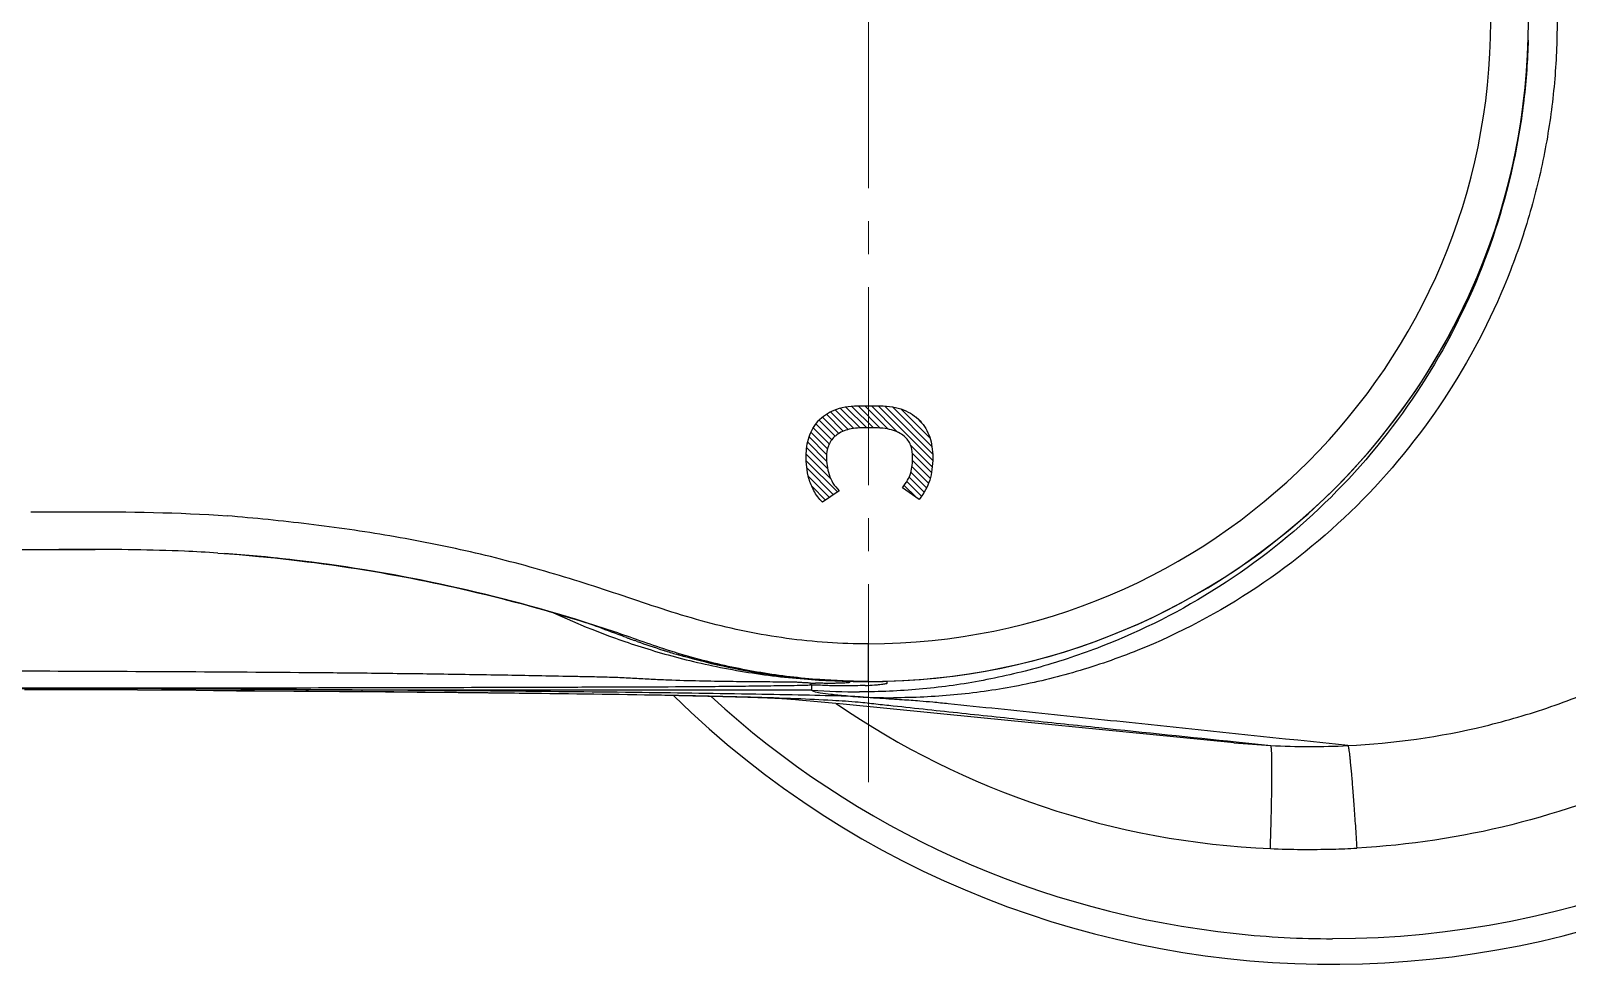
# Model space of a CAD drawing. Extents: x -13865 to -13271, y -11108 to -10688.
# Drawn here: x -13512.48 to -13471.74, y -10767.14 to -10742.38 of the extents above; entities that cross this region are included whole.
import ezdxf

# ---------------------------------------------------------------- set-up
doc = ezdxf.new("R2010")
doc.units = 0
doc.header["$LTSCALE"] = 7
doc.linetypes.add('CENTER2', pattern=[1.125, 0.75, -0.125, 0.125, -0.125])
for name, color, linetype in [('D', 2, 'CONTINUOUS'), ('DIM', 2, 'CONTINUOUS'), ('DWG', 7, 'CONTINUOUS'), ('FL0712_R4_DXF_CONTINUOUS_LINE', 7, 'CONTINUOUS'), ('PRT0014_DXF_CONTINUOUS_LINE', 7, 'CONTINUOUS')]:
    doc.layers.add(name, color=color, linetype=linetype)
doc.layers.add('중심선', color=1, linetype='CENTER2', lineweight=9)

# ---------------------------------------------------------------- blocks, each defined once
blk = doc.blocks.new('A$C7B5C652C')
at = {"layer": 'DWG', "linetype": 'Continuous'}
for p, q in [((-0.468, 2.691), (-0.025, 2.998)), ((-1.412, 1.025), (-1.077, 1.025)), ((-0.96, 0.442), (-1.543, 0.442))]:
    blk.add_line(p, q, dxfattribs=at)
blk.add_lwpolyline([(-2.586, 2.921), (-2.143, 2.61)], dxfattribs=at)
for points in [[(-2.866, 2.409), (-2.811, 2.585), (-2.718, 2.756), (-2.586, 2.921)], [(-0.025, 2.998), (0.071, 2.902), (0.147, 2.8), (0.203, 2.693)], [(-2.143, 2.61), (-2.255, 2.477), (-2.327, 2.346), (-2.362, 2.217)], [(-0.199, 2.26), (-0.246, 2.418), (-0.335, 2.562), (-0.468, 2.691)], [(0.203, 2.693), (0.258, 2.586), (0.302, 2.48), (0.334, 2.375)], [(-2.947, 1.801), (-2.947, 2.03), (-2.92, 2.233), (-2.866, 2.409)], [(-2.362, 2.217), (-2.397, 2.088), (-2.414, 1.949), (-2.414, 1.801)], [(-0.129, 1.797), (-0.129, 1.947), (-0.152, 2.102), (-0.199, 2.26)], [(0.334, 2.375), (0.365, 2.27), (0.385, 2.166), (0.395, 2.064)], [(0.395, 2.064), (0.404, 1.961), (0.408, 1.865), (0.408, 1.774)], [(-2.866, 1.271), (-2.92, 1.435), (-2.947, 1.612), (-2.947, 1.801)], [(-2.414, 1.801), (-2.414, 1.705), (-2.4, 1.61), (-2.371, 1.517)], [(-0.181, 1.503), (-0.147, 1.597), (-0.129, 1.695), (-0.129, 1.797)], [(0.408, 1.774), (0.408, 1.597), (0.383, 1.427), (0.331, 1.266)], [(-2.61, 0.84), (-2.726, 0.963), (-2.811, 1.107), (-2.866, 1.271)], [(-2.371, 1.517), (-2.343, 1.424), (-2.291, 1.341), (-2.216, 1.269)], [(-2.216, 1.269), (-2.14, 1.196), (-2.038, 1.138), (-1.908, 1.093)], [(-0.639, 1.088), (-0.519, 1.13), (-0.421, 1.187), (-0.346, 1.257)], [(-0.346, 1.257), (-0.271, 1.328), (-0.216, 1.41), (-0.181, 1.503)], [(0.331, 1.266), (0.28, 1.105), (0.199, 0.964), (0.088, 0.842)], [(-2.173, 0.548), (-2.349, 0.619), (-2.495, 0.716), (-2.61, 0.84)], [(-1.908, 1.093), (-1.779, 1.048), (-1.613, 1.025), (-1.412, 1.025)], [(-1.077, 1.025), (-0.906, 1.025), (-0.76, 1.046), (-0.639, 1.088)], [(0.088, 0.842), (-0.024, 0.72), (-0.165, 0.623), (-0.337, 0.551)], [(-1.543, 0.442), (-1.786, 0.442), (-1.996, 0.478), (-2.173, 0.548)], [(-0.337, 0.551), (-0.508, 0.478), (-0.716, 0.442), (-0.96, 0.442)]]:
    blk.add_open_spline(points, degree=3, dxfattribs=at)

msp = doc.modelspace()

# ---------------------------------------------------------------- hatches: boundary and pattern name
at = {"layer": 'D'}
h = msp.add_hatch(dxfattribs=at)
h.set_pattern_fill('ANSI31', color=256, angle=270, style=0)
h.set_pattern_definition([(315, (26678.41733, 9226.62202), (0.08838834765, 0.08838834765), [])])
h.paths.add_polyline_path([(-13488.56612, -10753.69058), (-13488.56739, -10753.77509), (-13488.5712, -10753.85718), (-13488.57756, -10753.93683), (-13488.58168, -10753.97574), (-13488.58644, -10754.01403), (-13488.59184, -10754.05171), (-13488.59786, -10754.08877), (-13488.60452, -10754.1252), (-13488.61181, -10754.16102), (-13488.61972, -10754.19622), (-13488.62827, -10754.23079), (-13488.63745, -10754.26474), (-13488.64725, -10754.29806), (-13488.6579, -10754.33101), (-13488.66945, -10754.36383), (-13488.68191, -10754.39652), (-13488.69529, -10754.4291), (-13488.70958, -10754.46154), (-13488.72478, -10754.49387), (-13488.7409, -10754.52607), (-13488.75794, -10754.55815), (-13488.77589, -10754.5901), (-13488.79477, -10754.62193), (-13488.81456, -10754.65363), (-13488.83527, -10754.68521), (-13488.85691, -10754.71667), (-13488.87947, -10754.748), (-13488.90295, -10754.77921), (-13488.92736, -10754.81029), (-13489.36974, -10754.49914), (-13489.3493, -10754.47429), (-13489.32976, -10754.44947), (-13489.31112, -10754.42469), (-13489.29339, -10754.39994), (-13489.27657, -10754.37523), (-13489.26065, -10754.35055), (-13489.24562, -10754.32592), (-13489.2315, -10754.30132), (-13489.21827, -10754.27677), (-13489.20594, -10754.25226), (-13489.1945, -10754.2278), (-13489.18396, -10754.20337), (-13489.1743, -10754.179), (-13489.16554, -10754.15467), (-13489.15766, -10754.13038), (-13489.15067, -10754.10615), (-13489.13862, -10754.05717), (-13489.12813, -10754.00733), (-13489.11922, -10753.95665), (-13489.11191, -10753.90511), (-13489.1062, -10753.85273), (-13489.1021, -10753.79951), (-13489.09963, -10753.74546), (-13489.09881, -10753.69058), (-13489.09898, -10753.67254), (-13489.09949, -10753.65453), (-13489.10033, -10753.63656), (-13489.10152, -10753.61862), (-13489.10304, -10753.60071), (-13489.10489, -10753.58284), (-13489.10709, -10753.56501), (-13489.10961, -10753.54722), (-13489.11248, -10753.52946), (-13489.11567, -10753.51174), (-13489.1192, -10753.49406), (-13489.12307, -10753.47641), (-13489.12727, -10753.45881), (-13489.1318, -10753.44125), (-13489.13666, -10753.42372), (-13489.14185, -10753.40624), (-13489.14748, -10753.38883), (-13489.15366, -10753.37168), (-13489.16038, -10753.35477), (-13489.16765, -10753.33811), (-13489.17546, -10753.32171), (-13489.18382, -10753.30555), (-13489.19272, -10753.28964), (-13489.20217, -10753.27399), (-13489.21217, -10753.25859), (-13489.22271, -10753.24344), (-13489.2338, -10753.22855), (-13489.24543, -10753.2139), (-13489.25761, -10753.19952), (-13489.27034, -10753.18538), (-13489.28361, -10753.17151), (-13489.29742, -10753.15788), (-13489.31189, -10753.14448), (-13489.32699, -10753.13141), (-13489.34272, -10753.11865), (-13489.35908, -10753.10622), (-13489.37607, -10753.0941), (-13489.39368, -10753.08231), (-13489.41194, -10753.07083), (-13489.43082, -10753.05968), (-13489.45033, -10753.04884), (-13489.47048, -10753.03832), (-13489.49126, -10753.02812), (-13489.51268, -10753.01823), (-13489.53473, -10753.00866), (-13489.55741, -10752.99941), (-13489.58074, -10752.99047), (-13489.60469, -10752.98185), (-13489.62939, -10752.97364), (-13489.65493, -10752.96596), (-13489.68132, -10752.9588), (-13489.70855, -10752.95216), (-13489.73662, -10752.94605), (-13489.76555, -10752.94046), (-13489.79531, -10752.9354), (-13489.82593, -10752.93087), (-13489.85739, -10752.92687), (-13489.8897, -10752.9234), (-13489.92286, -10752.92046), (-13489.95687, -10752.91805), (-13490.02744, -10752.91483), (-13490.1014, -10752.91376), (-13490.43549, -10752.91376), (-13490.49869, -10752.91475), (-13490.55946, -10752.91773), (-13490.58893, -10752.91996), (-13490.61781, -10752.92269), (-13490.64607, -10752.92592), (-13490.67374, -10752.92964), (-13490.70081, -10752.93385), (-13490.72728, -10752.93857), (-13490.75316, -10752.94377), (-13490.77843, -10752.94948), (-13490.80312, -10752.95568), (-13490.82722, -10752.96238), (-13490.85072, -10752.96957), (-13490.87364, -10752.97726), (-13490.89593, -10752.9853), (-13490.91769, -10752.99368), (-13490.93892, -10753.0024), (-13490.95963, -10753.01146), (-13490.97981, -10753.02086), (-13490.99946, -10753.03059), (-13491.01859, -10753.04067), (-13491.03719, -10753.05108), (-13491.05527, -10753.06183), (-13491.07282, -10753.07292), (-13491.08985, -10753.08436), (-13491.10635, -10753.09613), (-13491.12233, -10753.10823), (-13491.13779, -10753.12068), (-13491.15273, -10753.13347), (-13491.16715, -10753.14659), (-13491.181, -10753.15996), (-13491.19438, -10753.1736), (-13491.20729, -10753.18751), (-13491.21973, -10753.20168), (-13491.23169, -10753.21613), (-13491.24318, -10753.23084), (-13491.25419, -10753.24582), (-13491.26473, -10753.26107), (-13491.2748, -10753.27658), (-13491.28439, -10753.29236), (-13491.2935, -10753.30839), (-13491.30213, -10753.32469), (-13491.31029, -10753.34125), (-13491.31797, -10753.35807), (-13491.32517, -10753.37515), (-13491.33189, -10753.39248), (-13491.33817, -10753.41006), (-13491.34405, -10753.42774), (-13491.34952, -10753.44552), (-13491.35458, -10753.46339), (-13491.35924, -10753.48137), (-13491.36349, -10753.49946), (-13491.36734, -10753.51764), (-13491.37079, -10753.53593), (-13491.37383, -10753.55432), (-13491.37646, -10753.57281), (-13491.37869, -10753.59141), (-13491.38051, -10753.61012), (-13491.38193, -10753.62893), (-13491.38294, -10753.64784), (-13491.38355, -10753.66686), (-13491.38375, -10753.68599), (-13491.38348, -10753.71428), (-13491.38266, -10753.74266), (-13491.3813, -10753.77113), (-13491.37939, -10753.79969), (-13491.37693, -10753.82833), (-13491.37393, -10753.85706), (-13491.37038, -10753.88587), (-13491.36629, -10753.91477), (-13491.36165, -10753.94375), (-13491.35647, -10753.97281), (-13491.34446, -10754.03117), (-13491.33027, -10754.08985), (-13491.3139, -10754.14884), (-13491.30461, -10754.17836), (-13491.29432, -10754.20754), (-13491.28304, -10754.23638), (-13491.27076, -10754.26487), (-13491.25748, -10754.29301), (-13491.2432, -10754.32082), (-13491.22792, -10754.34828), (-13491.21164, -10754.37541), (-13491.19435, -10754.40219), (-13491.17606, -10754.42864), (-13491.15676, -10754.45475), (-13491.13645, -10754.48052), (-13491.11513, -10754.50596), (-13491.09279, -10754.53107), (-13491.06945, -10754.55584), (-13491.04509, -10754.58028), (-13491.48747, -10754.8872), (-13491.52274, -10754.85084), (-13491.53965, -10754.83247), (-13491.55607, -10754.81398), (-13491.57201, -10754.79536), (-13491.58747, -10754.77662), (-13491.60244, -10754.75776), (-13491.61694, -10754.73877), (-13491.63095, -10754.71966), (-13491.64449, -10754.70042), (-13491.65755, -10754.68106), (-13491.67013, -10754.66158), (-13491.68224, -10754.64197), (-13491.69387, -10754.62224), (-13491.70503, -10754.60238), (-13491.71572, -10754.5824), (-13491.73594, -10754.54235), (-13491.75507, -10754.50237), (-13491.7731, -10754.46246), (-13491.79002, -10754.42264), (-13491.80584, -10754.38289), (-13491.82054, -10754.34323), (-13491.83413, -10754.30367), (-13491.8466, -10754.26419), (-13491.85796, -10754.22472), (-13491.86824, -10754.18541), (-13491.87744, -10754.14625), (-13491.88558, -10754.10725), (-13491.89266, -10754.0684), (-13491.89869, -10754.02969), (-13491.90367, -10753.99112), (-13491.90763, -10753.95269), (-13491.91359, -10753.87688), (-13491.91777, -10753.80342), (-13491.92023, -10753.73228), (-13491.92103, -10753.66341), (-13491.92073, -10753.63024), (-13491.91984, -10753.59725), (-13491.91835, -10753.56446), (-13491.91626, -10753.53185), (-13491.91357, -10753.49943), (-13491.91028, -10753.46721), (-13491.90639, -10753.43517), (-13491.90189, -10753.40333), (-13491.8968, -10753.37167), (-13491.89109, -10753.34021), (-13491.88479, -10753.30893), (-13491.87787, -10753.27785), (-13491.87035, -10753.24696), (-13491.86222, -10753.21625), (-13491.85348, -10753.18574), (-13491.84413, -10753.15541), (-13491.83418, -10753.12548), (-13491.82354, -10753.096), (-13491.81219, -10753.06697), (-13491.80014, -10753.0384), (-13491.78739, -10753.01029), (-13491.77393, -10752.98262), (-13491.75977, -10752.95542), (-13491.74491, -10752.92867), (-13491.72934, -10752.90237), (-13491.71308, -10752.87653), (-13491.6961, -10752.85114), (-13491.67843, -10752.82621), (-13491.66006, -10752.80173), (-13491.64098, -10752.7777), (-13491.62119, -10752.75414), (-13491.60071, -10752.73102), (-13491.57946, -10752.70849), (-13491.5575, -10752.68652), (-13491.53484, -10752.66514), (-13491.51147, -10752.64432), (-13491.4874, -10752.62408), (-13491.46263, -10752.60443), (-13491.43715, -10752.58535), (-13491.41096, -10752.56685), (-13491.38407, -10752.54893), (-13491.35646, -10752.5316), (-13491.32815, -10752.51486), (-13491.29913, -10752.4987), (-13491.26941, -10752.48313), (-13491.23897, -10752.46816), (-13491.20782, -10752.45377), (-13491.17597, -10752.43998), (-13491.14339, -10752.42684), (-13491.10997, -10752.41455), (-13491.07569, -10752.4031), (-13491.04057, -10752.39249), (-13491.0046, -10752.38273), (-13490.96777, -10752.37382), (-13490.9301, -10752.36575), (-13490.89158, -10752.35853), (-13490.85222, -10752.35216), (-13490.812, -10752.34664), (-13490.77094, -10752.34196), (-13490.72903, -10752.33813), (-13490.68628, -10752.33515), (-13490.64269, -10752.33303), (-13490.59825, -10752.33175), (-13490.55296, -10752.33132), (-13489.97017, -10752.33132), (-13489.92492, -10752.33174), (-13489.88045, -10752.33299), (-13489.83675, -10752.33508), (-13489.79384, -10752.33799), (-13489.75172, -10752.34174), (-13489.71037, -10752.34632), (-13489.66982, -10752.35173), (-13489.63005, -10752.35796), (-13489.59107, -10752.36502), (-13489.55288, -10752.37291), (-13489.51549, -10752.38162), (-13489.47889, -10752.39115), (-13489.44309, -10752.40151), (-13489.40808, -10752.41269), (-13489.37387, -10752.42469), (-13489.34046, -10752.43751), (-13489.30781, -10752.45105), (-13489.27586, -10752.46522), (-13489.24461, -10752.48002), (-13489.21406, -10752.49544), (-13489.18422, -10752.51149), (-13489.15509, -10752.52816), (-13489.12666, -10752.54545), (-13489.09894, -10752.56336), (-13489.07193, -10752.5819), (-13489.04562, -10752.60105), (-13489.02002, -10752.62082), (-13488.99513, -10752.64121), (-13488.97095, -10752.66221), (-13488.94748, -10752.68383), (-13488.92472, -10752.70606), (-13488.90267, -10752.72891), (-13488.88127, -10752.75229), (-13488.8606, -10752.77615), (-13488.84065, -10752.80048), (-13488.82143, -10752.82529), (-13488.80294, -10752.85056), (-13488.78517, -10752.87631), (-13488.76813, -10752.90254), (-13488.75181, -10752.92924), (-13488.73621, -10752.95641), (-13488.72134, -10752.98407), (-13488.70719, -10753.01219), (-13488.69376, -10753.0408), (-13488.68105, -10753.06988), (-13488.66907, -10753.09944), (-13488.6578, -10753.12948), (-13488.64725, -10753.16), (-13488.63745, -10753.19091), (-13488.62827, -10753.22211), (-13488.61972, -10753.25362), (-13488.61181, -10753.28542), (-13488.60452, -10753.31752), (-13488.59786, -10753.34992), (-13488.59184, -10753.38263), (-13488.58644, -10753.41563), (-13488.58168, -10753.44894), (-13488.57756, -10753.48255), (-13488.57406, -10753.51646), (-13488.5712, -10753.55067), (-13488.56898, -10753.58519), (-13488.56739, -10753.62002), (-13488.56643, -10753.65514)], flags=0)

# ---------------------------------------------------------------- linework, layer by layer
at = {"layer": 'FL0712_R4_DXF_CONTINUOUS_LINE', "color": 7, "linetype": 'Continuous'}
for p, q in [((-13491.7981, -10759.73087), (-13491.81486, -10759.7306)), ((-13491.81094, -10759.73152), (-13491.81087, -10759.73152)), ((-13491.78169, -10759.73123), (-13491.80441, -10759.73075)), ((-13491.76258, -10759.73175), (-13491.78211, -10759.73122)), ((-13491.77234, -10759.86912), (-13491.77308, -10759.73147)), ((-13491.73511, -10759.73267), (-13491.76756, -10759.73161)), ((-13490.7723, -10759.62976), (-13491.75263, -10759.57407)), ((-13491.71478, -10759.73347), (-13491.74056, -10759.73248)), ((-13491.69188, -10759.73448), (-13491.71478, -10759.73347)), ((-13491.66698, -10759.73569), (-13491.69205, -10759.73447)), ((-13491.63331, -10759.73749), (-13491.6665, -10759.73571)), ((-13509.65105, -10759.86714), (-13512.64652, -10759.85646)), ((-13506.54915, -10759.8847), (-13509.65105, -10759.86714)), ((-13503.68202, -10759.90664), (-13506.54915, -10759.8847)), ((-13491.77273, -10759.8655), (-13503.70959, -10759.8655)), ((-13500.36594, -10759.93914), (-13503.68202, -10759.90664)), ((-13498.23331, -10759.96561), (-13500.36594, -10759.93914)), ((-13496.41572, -10759.99367), (-13498.23331, -10759.96561)), ((-13494.93034, -10760.02343), (-13496.41572, -10759.99367)), ((-13494.12809, -10760.04399), (-13494.93034, -10760.02343)), ((-13493.46742, -10760.06473), (-13494.12809, -10760.04399)), ((-13492.94795, -10760.08453), (-13493.46742, -10760.06473)), ((-13492.56972, -10760.10193), (-13492.94795, -10760.08453)), ((-13490.86424, -10760.02282), (-13490.88422, -10760.02095)), ((-13490.85796, -10760.02166), (-13490.87751, -10760.01997)), ((-13490.74913, -10760.03367), (-13490.86424, -10760.02282)), ((-13490.74906, -10760.03367), (-13490.85757, -10760.0302)), ((-13490.67852, -10760.0359), (-13490.68066, -10760.03573)), ((-13490.93693, -10760.23889), (-13491.52183, -10760.18407)), ((-13487.29274, -10760.60437), (-13490.93693, -10760.23889)), ((-13482.80788, -10761.04102), (-13487.29274, -10760.60437)), ((-13480.57763, -10761.2625), (-13482.80788, -10761.04102)), ((-13480.57862, -10761.26302), (-13479.60465, -10761.33629)), ((-13480.51907, -10761.23987), (-13479.60481, -10761.33619))]:
    msp.add_line(p, q, dxfattribs=at)
msp.add_lwpolyline([(-13491.52183, -10760.18407), (-13492.11454, -10760.13089), (-13492.16684, -10760.12643), (-13492.20057, -10760.12378), (-13492.25382, -10760.12004), (-13492.32656, -10760.11539), (-13492.4326, -10760.10921), (-13492.56972, -10760.10193)], dxfattribs=at)
for centre, radius, start, end in [((-13477.96562, -10742.13701), 24.99936, 225.67491, 134.335624), ((-13477.982, -10742.13705), 24.31819, 270.039213, 83.930706), ((-13490.27234, -10742.13699), 17.50021, 271.637079, 88.362934), ((-13491.15736, -10738.07218), 21.61749, 268.281337, 268.625649), ((-13490.26946, -10741.95851), 17.67829, 268.370096, 271.611217), ((-13515.37439, -12456.64553), 1696.82015, 89.60609896, 89.73920006), ((-13477.98423, -10742.14196), 24.3129, 227.39397, 264.010333), ((-13490.51266, -10742.06514), 17.84849, 265.952891, 270.028208), ((-13491.13889, -10768.68783), 8.66315, 86.969155, 87.423419), ((-13489.60673, -10742.50205), 17.56654, 266.495034, 270.013667), ((-13478.66969, -10742.10814), 21.98199, 235.492583, 267.537545), ((-13478.55628, -10740.23364), 21.12857, 267.155866, 272.703805), ((-13478.59906, -10740.32348), 23.76737, 267.552364, 271.534746), ((-13478.60151, -10739.95402), 24.13666, 271.517071, 273.0385), ((-13477.96565, -10742.13695), 24.32219, 263.968027, 270.000686)]:
    msp.add_arc(centre, radius, start, end, dxfattribs=at)
for points, knots in [([(-13477.31878, -10720.21873), (-13475.93656, -10720.29554), (-13473.17953, -10720.7121), (-13469.24126, -10722.10374), (-13465.63319, -10724.2109), (-13462.48453, -10726.95748), (-13459.91264, -10730.25192), (-13457.37139, -10735.19015), (-13456.03001, -10742.139), (-13457.37264, -10749.08755), (-13459.91463, -10754.02543), (-13462.48721, -10757.31929), (-13465.63617, -10760.06561), (-13469.24492, -10762.17144), (-13473.18254, -10763.56453), (-13475.93986, -10763.98069), (-13477.32212, -10764.05627)], [0, 0, 0, 0, 0.06256258, 0.12512644, 0.1876934, 0.25026234, 0.31283344, 0.37540771, 0.50000051, 0.6245933, 0.68716752, 0.74973869, 0.81230752, 0.87487465, 0.93743827, 1, 1, 1, 1]), ([(-13477.55961, -10761.33867), (-13476.34029, -10761.28073), (-13474.51269, -10761.01901), (-13472.16595, -10760.33196), (-13470.45987, -10759.65317), (-13468.82482, -10758.81796), (-13467.27651, -10757.83058), (-13465.82969, -10756.6998), (-13464.49327, -10755.44023), (-13463.2838, -10754.05785), (-13462.21345, -10752.56514), (-13461.29039, -10750.97688), (-13460.26483, -10748.75488), (-13459.38887, -10745.80714), (-13459.03719, -10742.13709), (-13459.38877, -10738.46704), (-13460.26467, -10735.5193), (-13461.29017, -10733.29728), (-13462.21318, -10731.70899), (-13463.28347, -10730.21624), (-13464.49293, -10728.83386), (-13465.8293, -10727.57425), (-13467.27608, -10726.44342), (-13468.82438, -10725.45602), (-13470.45938, -10724.62071), (-13472.16554, -10723.94208), (-13474.51257, -10723.25575), (-13476.34014, -10722.99454), (-13477.55944, -10722.93568)], [0, 0, 0, 0, 0.06243276, 0.09368358, 0.12493754, 0.15619492, 0.1874513, 0.21871246, 0.24997579, 0.28123961, 0.31250731, 0.34377624, 0.3750475, 0.43752129, 0.49999948, 0.56247729, 0.62495079, 0.65622198, 0.68749083, 0.71875849, 0.75002223, 0.78128558, 0.81254656, 0.84380295, 0.87506032, 0.90631442, 0.93756553, 1, 1, 1, 1]), ([(-13489.60254, -10724.20513), (-13488.53098, -10724.20513), (-13486.31681, -10724.41207), (-13483.0373, -10725.37425), (-13479.88352, -10727.04104), (-13477.07087, -10729.37223), (-13474.78771, -10732.23975), (-13473.41593, -10734.94157), (-13472.66997, -10737.17952), (-13472.28382, -10738.84556), (-13472.05969, -10740.49801), (-13471.98946, -10742.13686), (-13472.05969, -10743.7757), (-13472.28382, -10745.42816), (-13472.66997, -10747.09419), (-13473.41594, -10749.33214), (-13474.78768, -10752.03395), (-13477.07097, -10754.90153), (-13479.88312, -10757.23249), (-13482.53909, -10758.63608), (-13484.73811, -10759.39811), (-13486.37295, -10759.79204), (-13487.99432, -10760.02068), (-13489.06997, -10760.06859), (-13489.60254, -10760.06859)], [0, 0, 0, 0, 0.05768204, 0.11890006, 0.18283223, 0.24835645, 0.31413966, 0.37878567, 0.4102915, 0.4409661, 0.47070594, 0.49992919, 0.52915245, 0.55889228, 0.58956688, 0.62107272, 0.68571872, 0.75150193, 0.81702615, 0.88095833, 0.91198712, 0.94213801, 0.97133178, 1, 1, 1, 1]), ([(-13604.58421, -10752.55255), (-13604.6899, -10752.2088), (-13604.86197, -10751.50776), (-13604.98831, -10750.43496), (-13605.10907, -10749.36245), (-13605.24927, -10747.92981), (-13605.38292, -10746.13537), (-13605.47658, -10743.97804), (-13605.50136, -10741.81879), (-13605.46322, -10740.01966), (-13605.39861, -10738.5817), (-13605.33331, -10737.50409), (-13605.25141, -10736.42767), (-13605.16912, -10735.53185), (-13605.09551, -10734.81597), (-13605.03691, -10734.27932), (-13604.97533, -10733.74296), (-13604.91102, -10733.20701), (-13604.82711, -10732.67363), (-13604.70858, -10732.14677), (-13604.55906, -10731.62784), (-13604.32146, -10730.94837), (-13603.95402, -10730.12541), (-13603.40655, -10729.19315), (-13602.75837, -10728.32751), (-13601.76985, -10727.28044), (-13600.31812, -10726.19502), (-13598.66014, -10725.46468), (-13597.43906, -10725.15304), (-13596.72899, -10725.03382), (-13596.19208, -10724.97551), (-13595.65254, -10724.95362), (-13595.11275, -10724.95493), (-13594.57287, -10724.95726), (-13593.85311, -10724.95794), (-13592.95355, -10724.95712), (-13591.8741, -10724.95636), (-13590.79462, -10724.95604), (-13589.35522, -10724.95601), (-13587.55591, -10724.95658), (-13584.67695, -10724.95807), (-13581.07827, -10724.95928), (-13576.75993, -10724.95939), (-13572.44166, -10724.95871), (-13568.12343, -10724.95759), (-13563.80519, -10724.95645), (-13558.0475, -10724.95492), (-13550.85036, -10724.95284), (-13542.21377, -10724.94986), (-13533.57718, -10724.94516), (-13526.38002, -10724.93927), (-13520.62231, -10724.93108), (-13516.30419, -10724.92525), (-13512.70645, -10724.91197), (-13509.82992, -10724.89767), (-13507.6758, -10724.88606), (-13505.52579, -10724.87196), (-13503.3813, -10724.85248), (-13501.59827, -10724.82957), (-13500.17544, -10724.80582), (-13499.11121, -10724.78522), (-13498.04913, -10724.76903), (-13496.99133, -10724.74677), (-13495.95189, -10724.68381), (-13494.94887, -10724.65352), (-13494.14887, -10724.63865), (-13493.5472, -10724.62993), (-13493.131, -10724.62562), (-13492.74195, -10724.6237), (-13492.3825, -10724.6235), (-13492.05583, -10724.60546), (-13491.849, -10724.59681), (-13491.75134, -10724.59339)], [0, 0, 0, 0, 0.00788558, 0.01577476, 0.02366631, 0.03155582, 0.0473356, 0.06311607, 0.07889623, 0.09467645, 0.10256691, 0.11045732, 0.11834741, 0.12623691, 0.13018181, 0.13412731, 0.13807374, 0.14202005, 0.14596307, 0.14990709, 0.15385285, 0.15779801, 0.16568388, 0.17357032, 0.1814569, 0.18934338, 0.20508665, 0.22083347, 0.22872261, 0.23266908, 0.23661361, 0.24055622, 0.24450218, 0.24844891, 0.25239455, 0.26028417, 0.26817368, 0.27606363, 0.28395394, 0.29973534, 0.3155173, 0.34708087, 0.37864352, 0.41020559, 0.44176748, 0.47332951, 0.5048917, 0.56801639, 0.63114121, 0.69426611, 0.75739103, 0.78895336, 0.82051554, 0.85207451, 0.86784163, 0.88358984, 0.89930864, 0.91498586, 0.93061396, 0.93840836, 0.94618864, 0.95395326, 0.96170025, 0.96938475, 0.97678332, 0.98370171, 0.98692936, 0.98997761, 0.99282789, 0.99546077, 0.9978572, 1, 1, 1, 1]), ([(-13472.77893, -10742.62983), (-13472.79313, -10743.15933), (-13472.86909, -10744.22989), (-13473.22769, -10746.40537), (-13474.08427, -10749.14148), (-13475.76916, -10752.2394), (-13478.07954, -10754.99012), (-13480.88952, -10757.21508), (-13483.52244, -10758.55034), (-13485.69658, -10759.27524), (-13487.31233, -10759.65033), (-13488.91449, -10759.86798), (-13489.97735, -10759.91362), (-13490.50387, -10759.91362)], [0, 0, 0, 0, 0.05807311, 0.1174684, 0.24146624, 0.37035624, 0.50161234, 0.63259322, 0.76069681, 0.82297321, 0.88354703, 0.94227407, 1, 1, 1, 1]), ([(-13491.9422, -10759.67487), (-13491.98532, -10759.67283), (-13492.07342, -10759.6677), (-13492.25697, -10759.64872), (-13492.50228, -10759.65488), (-13492.81265, -10759.65198), (-13493.14425, -10759.65046), (-13493.49527, -10759.6473), (-13493.99782, -10759.64156), (-13494.66274, -10759.63103), (-13495.34915, -10759.6132), (-13495.92023, -10759.58873), (-13496.36035, -10759.56528), (-13496.80473, -10759.53811), (-13497.25197, -10759.52493), (-13497.70004, -10759.51582), (-13498.29838, -10759.50307), (-13499.04731, -10759.48846), (-13500.24804, -10759.46683), (-13501.75246, -10759.44345), (-13503.56169, -10759.42086), (-13505.98279, -10759.39805), (-13509.01706, -10759.38109), (-13512.05524, -10759.36838), (-13514.48889, -10759.35565), (-13516.92373, -10759.34791), (-13521.18485, -10759.34153), (-13527.27217, -10759.33367), (-13534.57698, -10759.32903), (-13541.88179, -10759.32531), (-13549.18659, -10759.3226), (-13556.49139, -10759.32035), (-13563.79615, -10759.31844), (-13569.88344, -10759.3169), (-13574.75326, -10759.31603), (-13578.40567, -10759.31585), (-13581.44938, -10759.31625), (-13583.8844, -10759.317), (-13585.71069, -10759.31784), (-13587.53696, -10759.31875), (-13589.36319, -10759.31934), (-13591.18931, -10759.31939), (-13592.71101, -10759.31845), (-13593.92841, -10759.3175), (-13594.6894, -10759.31781), (-13595.29822, -10759.32099), (-13595.75476, -10759.31762), (-13596.21084, -10759.29508), (-13596.8163, -10759.2307), (-13597.56615, -10759.09435), (-13598.44659, -10758.84793), (-13599.3001, -10758.52036), (-13600.39105, -10757.97988), (-13601.65078, -10757.11179), (-13602.93131, -10755.79799), (-13603.93713, -10754.26446), (-13604.40559, -10753.13354), (-13604.58421, -10752.55255)], [0, 0, 0, 0, 0.00111966, 0.00228847, 0.00478191, 0.00747095, 0.01034163, 0.01338092, 0.01657538, 0.02337588, 0.03062765, 0.03438244, 0.03820009, 0.04205824, 0.04592818, 0.04980282, 0.05368164, 0.06144951, 0.06922985, 0.08482747, 0.1004711, 0.11615565, 0.14762117, 0.17916559, 0.19495122, 0.21073856, 0.24231319, 0.30546286, 0.36861274, 0.43176256, 0.49491233, 0.55806208, 0.6212116, 0.68436062, 0.71593514, 0.74751, 0.77908547, 0.79487352, 0.8106618, 0.82645006, 0.84223785, 0.85802475, 0.87381034, 0.88170305, 0.88959785, 0.89354647, 0.89749308, 0.90143727, 0.90538343, 0.91327754, 0.92117093, 0.92906232, 0.93695096, 0.9527087, 0.96847191, 0.98423599, 1, 1, 1, 1]), ([(-13595.47208, -10759.81242), (-13594.92772, -10759.81551), (-13593.83901, -10759.81236), (-13592.20596, -10759.80922), (-13590.57291, -10759.80914), (-13588.3955, -10759.80972), (-13585.67373, -10759.81012), (-13581.31891, -10759.81043), (-13575.87539, -10759.81064), (-13569.34316, -10759.81062), (-13562.81093, -10759.81049), (-13554.10128, -10759.81026), (-13543.21421, -10759.81013), (-13532.32714, -10759.81016), (-13523.61749, -10759.81023), (-13517.0855, -10759.81003), (-13511.6438, -10759.81044), (-13507.29494, -10759.80599), (-13504.04255, -10759.80069), (-13501.33884, -10759.79446), (-13499.18274, -10759.7885), (-13497.57246, -10759.78323), (-13495.98628, -10759.77842), (-13494.69578, -10759.77068), (-13493.71284, -10759.76141), (-13493.13666, -10759.75383), (-13492.69861, -10759.74698), (-13492.38951, -10759.74213), (-13492.14073, -10759.73937), (-13491.94927, -10759.73389), (-13491.85611, -10759.73051), (-13491.81018, -10759.73061)], [0, 0, 0, 0, 0.015754, 0.03150728, 0.04726088, 0.06301458, 0.09452188, 0.12602912, 0.18904362, 0.25205816, 0.31507272, 0.37808732, 0.50411658, 0.6301459, 0.69316067, 0.7561752, 0.81918231, 0.8506444, 0.8820319, 0.91330692, 0.92889043, 0.94442997, 0.95990879, 0.97479497, 0.98177777, 0.98835634, 0.99147108, 0.9944566, 0.99730298, 0.99867077, 1, 1, 1, 1]), ([(-13491.80571, -10759.67994), (-13491.81684, -10759.67961), (-13491.86235, -10759.6782), (-13491.90785, -10759.6765), (-13491.9422, -10759.67487)], [0, 0, 0, 0, 0.24473796, 1, 1, 1, 1]), ([(-13490.77211, -10759.62965), (-13490.77164, -10759.6359), (-13490.76972, -10759.64513), (-13490.77341, -10759.65628), (-13490.76702, -10759.66338), (-13490.78679, -10759.67016), (-13490.81224, -10759.67176), (-13490.86962, -10759.67817), (-13490.94607, -10759.68176), (-13491.04833, -10759.68563), (-13491.17307, -10759.68784), (-13491.32091, -10759.6886), (-13491.491, -10759.6873), (-13491.61181, -10759.68498), (-13491.67585, -10759.68345)], [0, 0, 0, 0, 0.01997247, 0.02967825, 0.03485202, 0.04395151, 0.07629408, 0.13387251, 0.21689359, 0.3250831, 0.45796567, 0.61506266, 0.79589727, 1, 1, 1, 1]), ([(-13490.36145, -10759.74353), (-13490.44658, -10759.74704), (-13490.63109, -10759.75146), (-13490.92869, -10759.75584), (-13491.26767, -10759.75465), (-13491.50685, -10759.74056), (-13491.63318, -10759.73553)], [0, 0, 0, 0, 0.2009096, 0.43516793, 0.70187253, 1, 1, 1, 1]), ([(-13490.36075, -10759.74353), (-13490.27642, -10759.74003), (-13490.15844, -10759.73372), (-13490.01318, -10759.72187), (-13489.92983, -10759.71336), (-13489.86533, -10759.70489), (-13489.81596, -10759.69694), (-13489.78991, -10759.68989), (-13489.76954, -10759.68386), (-13489.77193, -10759.67466), (-13489.77233, -10759.66656), (-13489.77147, -10759.6514), (-13489.77241, -10759.63852), (-13489.77243, -10759.62981)], [0, 0, 0, 0, 0.39193191, 0.54815895, 0.67745141, 0.77948731, 0.85398551, 0.90080616, 0.92089368, 0.9302828, 0.93986039, 0.95956729, 1, 1, 1, 1]), ([(-13507.6508, -10759.84296), (-13511.2788, -10759.82675), (-13518.55624, -10759.82975), (-13529.48309, -10759.82841), (-13540.43142, -10759.82885), (-13551.37985, -10759.82875), (-13562.32828, -10759.82875), (-13571.45198, -10759.82889), (-13578.75093, -10759.82893), (-13584.22515, -10759.82851), (-13588.3308, -10759.82906), (-13591.06791, -10759.82951), (-13592.43647, -10759.82937), (-13593.57693, -10759.82809), (-13594.4893, -10759.82808), (-13594.94547, -10759.83069), (-13595.17356, -10759.83025)], [0, 0, 0, 0, 0.12435746, 0.24944574, 0.37453821, 0.49963065, 0.62472305, 0.74981541, 0.8123616, 0.87490778, 0.9374539, 0.95309043, 0.96872699, 0.98436363, 0.99218185, 1, 1, 1, 1]), ([(-13507.63333, -10759.87798), (-13506.0136, -10759.88774), (-13502.9527, -10759.90949), (-13498.69462, -10759.95029), (-13495.56895, -10759.99562), (-13493.47946, -10760.04445), (-13492.26795, -10760.08274), (-13491.31544, -10760.12581), (-13490.61096, -10760.17107), (-13490.07561, -10760.2316), (-13489.46444, -10760.29731), (-13488.70688, -10760.37921), (-13487.79757, -10760.47653), (-13486.88816, -10760.57315), (-13485.67523, -10760.70111), (-13483.55216, -10760.92321), (-13481.73222, -10761.11243), (-13480.51907, -10761.23987)], [0, 0, 0, 0, 0.17881758, 0.33792236, 0.47010244, 0.52391296, 0.56865951, 0.60391081, 0.62917823, 0.64656783, 0.66338072, 0.69704037, 0.73068707, 0.76433982, 0.79800144, 0.86533466, 1, 1, 1, 1]), ([(-13490.85759, -10760.0302), (-13491.22959, -10760.01863), (-13492.02965, -10759.99986), (-13493.83466, -10759.96584), (-13496.44306, -10759.9289), (-13499.92704, -10759.89386), (-13502.40604, -10759.87451), (-13503.70959, -10759.8655)], [0, 0, 0, 0, 0.08686833, 0.18678438, 0.42137338, 0.69573802, 1, 1, 1, 1]), ([(-13490.88422, -10760.02095), (-13491.01362, -10760.00883), (-13491.23636, -10759.98807), (-13491.51353, -10759.95336), (-13491.67828, -10759.92068), (-13491.75313, -10759.89421), (-13491.77222, -10759.87397), (-13491.77222, -10759.8655)], [0, 0, 0, 0, 0.42717864, 0.73407367, 0.92148503, 0.97214121, 1, 1, 1, 1]), ([(-13488.15408, -10760.23082), (-13488.29018, -10760.217), (-13488.54195, -10760.19083), (-13488.94807, -10760.15398), (-13489.31201, -10760.12951), (-13489.66384, -10760.10717), (-13489.97542, -10760.0881), (-13490.31702, -10760.06372), (-13490.55457, -10760.04354), (-13490.67849, -10760.03692)], [0, 0, 0, 0, 0.16208057, 0.29990792, 0.48312014, 0.59422739, 0.71760055, 0.85296748, 1, 1, 1, 1]), ([(-13477.55963, -10761.33871), (-13479.32527, -10761.1515), (-13481.97392, -10760.87216), (-13485.50572, -10760.50523), (-13487.27134, -10760.32043), (-13488.15427, -10760.23082)], [0, 0, 0, 0, 0.5000385, 0.75006674, 1, 1, 1, 1]), ([(-13479.61402, -10764.06887), (-13479.60775, -10763.86796), (-13479.59661, -10763.48761), (-13479.58347, -10762.95146), (-13479.5749, -10762.4858), (-13479.57141, -10762.14428), (-13479.5713, -10761.91013), (-13479.57239, -10761.76495), (-13479.57467, -10761.6408), (-13479.578, -10761.53763), (-13479.58261, -10761.45674), (-13479.58767, -10761.3957), (-13479.59444, -10761.36), (-13479.59944, -10761.33891), (-13479.60466, -10761.33619)], [0, 0, 0, 0, 0.22038039, 0.41716626, 0.58796869, 0.7309888, 0.79159308, 0.84468792, 0.89012664, 0.92780497, 0.95762745, 0.97953252, 0.9935493, 1, 1, 1, 1]), ([(-13477.55958, -10761.3387), (-13477.55503, -10761.34489), (-13477.54919, -10761.36705), (-13477.53979, -10761.40924), (-13477.52997, -10761.47318), (-13477.51868, -10761.55748), (-13477.50655, -10761.66254), (-13477.4877, -10761.84283), (-13477.4626, -10762.11725), (-13477.43095, -10762.5032), (-13477.39647, -10762.96157), (-13477.35956, -10763.48741), (-13477.33487, -10763.85998), (-13477.32214, -10764.05657)], [0, 0, 0, 0, 0.00843881, 0.02441184, 0.04801328, 0.07922895, 0.11798428, 0.16418, 0.27843337, 0.42076501, 0.58970006, 0.7835304, 1, 1, 1, 1])]:
    msp.add_open_spline(points, degree=3, knots=knots, dxfattribs=at)
at = {"layer": 'PRT0014_DXF_CONTINUOUS_LINE', "color": 7, "linetype": 'Continuous'}
for p, q in [((-13560.72031, -10756.13702), (-13510.76897, -10756.13682)), ((-13507.52288, -10756.2325), (-13507.21397, -10756.25465)), ((-13507.21397, -10756.25465), (-13506.95184, -10756.27524)), ((-13506.95184, -10756.27524), (-13506.69278, -10756.29717)), ((-13506.69278, -10756.29717), (-13506.43671, -10756.32041)), ((-13506.43671, -10756.32041), (-13506.18358, -10756.34493)), ((-13506.28675, -10756.33474), (-13506.27461, -10756.33586)), ((-13506.22002, -10756.34128), (-13506.00945, -10756.36273)), ((-13506.00945, -10756.36273), (-13505.78702, -10756.38658)), ((-13505.78702, -10756.38658), (-13505.56544, -10756.41153)), ((-13505.56544, -10756.41153), (-13505.35238, -10756.43665)), ((-13505.35238, -10756.43665), (-13505.15075, -10756.46145)), ((-13505.15075, -10756.46145), (-13504.96178, -10756.48559)), ((-13504.96178, -10756.48559), (-13504.72417, -10756.5172)), ((-13504.72417, -10756.5172), (-13504.49734, -10756.54866)), ((-13504.49734, -10756.54866), (-13504.27708, -10756.58043)), ((-13504.27708, -10756.58043), (-13504.06024, -10756.61288)), ((-13504.06024, -10756.61288), (-13503.845, -10756.64624)), ((-13503.845, -10756.64624), (-13503.62981, -10756.68075)), ((-13503.62981, -10756.68075), (-13503.41476, -10756.71638)), ((-13503.41476, -10756.71638), (-13503.20201, -10756.75276)), ((-13503.20201, -10756.75276), (-13502.99246, -10756.7897)), ((-13502.99246, -10756.7897), (-13502.78646, -10756.82709)), ((-13502.78646, -10756.82709), (-13502.58419, -10756.86483)), ((-13502.58419, -10756.86483), (-13502.38492, -10756.90302)), ((-13502.38492, -10756.90302), (-13502.18789, -10756.94176)), ((-13502.18789, -10756.94176), (-13501.99352, -10756.98093)), ((-13501.99352, -10756.98093), (-13501.8019, -10757.02049)), ((-13501.8019, -10757.02049), (-13501.61308, -10757.06038)), ((-13501.61308, -10757.06038), (-13501.42714, -10757.10055)), ((-13501.42714, -10757.10055), (-13501.24411, -10757.14095)), ((-13501.24411, -10757.14095), (-13501.06397, -10757.18155)), ((-13501.06397, -10757.18155), (-13500.84268, -10757.23258)), ((-13500.84268, -10757.23258), (-13500.62536, -10757.28392)), ((-13500.62536, -10757.28392), (-13500.41089, -10757.3358)), ((-13500.41089, -10757.3358), (-13500.19974, -10757.38805)), ((-13500.19974, -10757.38805), (-13499.99329, -10757.44025)), ((-13499.99329, -10757.44025), (-13499.87193, -10757.47145)), ((-13499.87193, -10757.47145), (-13499.6741, -10757.52314)), ((-13499.6741, -10757.52314), (-13499.48213, -10757.57428)), ((-13499.48213, -10757.57428), (-13499.29639, -10757.62467)), ((-13499.29639, -10757.62467), (-13499.08138, -10757.68413)), ((-13499.08138, -10757.68413), (-13498.87423, -10757.74256)), ((-13498.87423, -10757.74256), (-13498.67435, -10757.80001)), ((-13498.67435, -10757.80001), (-13498.4812, -10757.85654)), ((-13498.63646, -10757.81085), (-13498.53774, -10757.8563)), ((-13498.53774, -10757.8563), (-13498.39935, -10757.91889)), ((-13498.4812, -10757.85654), (-13498.29852, -10757.9109)), ((-13498.39935, -10757.91889), (-13498.25914, -10757.98103)), ((-13498.29852, -10757.9109), (-13498.11467, -10757.96651)), ((-13498.25914, -10757.98103), (-13498.11706, -10758.04271)), ((-13498.11706, -10758.04271), (-13497.97305, -10758.10391)), ((-13498.11467, -10757.96651), (-13497.93242, -10758.02254)), ((-13497.97305, -10758.10391), (-13497.90026, -10758.13434)), ((-13497.93242, -10758.02254), (-13497.74919, -10758.07919)), ((-13497.74945, -10758.08002), (-13497.80166, -10758.06319)), ((-13497.8011, -10758.06199), (-13497.74879, -10758.07839)), ((-13497.75343, -10758.07844), (-13497.58242, -10758.1327)), ((-13497.58813, -10758.13799), (-13497.67286, -10758.10672)), ((-13497.90026, -10758.13434), (-13497.75283, -10758.19495)), ((-13497.75283, -10758.19495), (-13497.60278, -10758.25525)), ((-13497.60278, -10758.25525), (-13497.45003, -10758.31518)), ((-13497.58242, -10758.1327), (-13497.40707, -10758.18918)), ((-13497.45003, -10758.31518), (-13497.29451, -10758.37472)), ((-13497.40707, -10758.18918), (-13497.23479, -10758.24551)), ((-13497.29451, -10758.37472), (-13497.13614, -10758.43383)), ((-13497.23479, -10758.24551), (-13497.1326, -10758.27933)), ((-13497.13614, -10758.43383), (-13496.97485, -10758.49246)), ((-13496.64324, -10758.60805), (-13496.55845, -10758.63655)), ((-13496.43503, -10758.56443), (-13496.46478, -10758.55379)), ((-13496.39889, -10758.57729), (-13496.43503, -10758.56443)), ((-13496.3866, -10758.69301), (-13496.29955, -10758.72094)), ((-13495.57715, -10758.93568), (-13495.48392, -10758.96121)), ((-13490.27231, -10759.63686), (-13490.27231, -10758.63686)), ((-13491.32317, -10759.61336), (-13491.16466, -10759.62034)), ((-13490.45459, -10759.637), (-13490.22928, -10759.63803)), ((-13490.37018, -10759.63733), (-13490.35441, -10759.63746)), ((-13490.33823, -10759.63744), (-13490.09813, -10759.63764)), ((-13490.09813, -10759.63764), (-13490.04406, -10759.63717)), ((-13490.04406, -10759.63717), (-13489.96131, -10759.63609)), ((-13489.96131, -10759.63609), (-13489.87666, -10759.63452)), ((-13489.87666, -10759.63452), (-13489.80281, -10759.63275))]:
    msp.add_line(p, q, dxfattribs=at)
for points in [[(-13496.97485, -10758.49246), (-13496.89308, -10758.52157), (-13496.81056, -10758.55055)], [(-13496.81056, -10758.55055), (-13496.72728, -10758.57938), (-13496.64324, -10758.60805)], [(-13496.55845, -10758.63655), (-13496.4729, -10758.66488), (-13496.3866, -10758.69301)], [(-13496.29955, -10758.72094), (-13496.21175, -10758.74866), (-13496.1232, -10758.77616), (-13496.03392, -10758.80342), (-13495.94392, -10758.83044), (-13495.85321, -10758.85719)], [(-13495.85321, -10758.85719), (-13495.76182, -10758.88366), (-13495.66981, -10758.90983), (-13495.57715, -10758.93568)], [(-13495.48392, -10758.96121), (-13495.38988, -10758.98645), (-13495.29479, -10759.01146), (-13495.19875, -10759.03621), (-13495.10176, -10759.06066), (-13495.00385, -10759.08481), (-13494.90507, -10759.10863), (-13494.80545, -10759.1321), (-13494.70502, -10759.15519), (-13494.60382, -10759.17789), (-13494.50189, -10759.20017), (-13494.39927, -10759.22202), (-13494.296, -10759.24342), (-13494.19212, -10759.26435), (-13494.0877, -10759.28478), (-13493.98278, -10759.30471), (-13493.87743, -10759.32411), (-13493.77168, -10759.34298), (-13493.66555, -10759.36129), (-13493.55912, -10759.37905), (-13493.45242, -10759.39622), (-13493.34557, -10759.41281), (-13493.23863, -10759.42879), (-13493.13174, -10759.44415), (-13493.02507, -10759.45886), (-13492.91863, -10759.47294), (-13492.81251, -10759.48638), (-13492.70669, -10759.49918), (-13492.60113, -10759.51137), (-13492.49593, -10759.52293), (-13492.39117, -10759.53386), (-13492.28695, -10759.54417), (-13492.18335, -10759.55386), (-13492.08054, -10759.56293), (-13491.97863, -10759.57138), (-13491.87784, -10759.57922), (-13491.77827, -10759.58645), (-13491.68033, -10759.59307), (-13491.58423, -10759.5991), (-13491.49069, -10759.60452), (-13491.40013, -10759.60936), (-13491.32348, -10759.61312)], [(-13491.16466, -10759.62034), (-13491.05655, -10759.6244), (-13490.96967, -10759.62726), (-13490.78141, -10759.63227)], [(-13490.78141, -10759.63227), (-13490.67272, -10759.63441), (-13490.56522, -10759.63598), (-13490.45459, -10759.637)]]:
    msp.add_lwpolyline(points, dxfattribs=at)
for centre, radius, start, end in [((-13490.27231, -10742.13686), 17.5, 270, 90), ((-13490.27231, -10742.13686), 16.5, 270.000002, 89.999998), ((-13511.4644, -10995.06732), 238.93141, 89.9026462, 90.0656362), ((-13510.34851, -10797.98087), 41.84388, 83.499399, 85.882664), ((-13510.31384, -10797.72873), 41.5894, 77.495211, 84.426556), ((-13483.88446, -10723.54139), 37.204, 249.869224, 249.988258), ((-13486.27333, -10730.10847), 30.21592, 249.983129, 250.288295), ((-13488.96615, -10737.68293), 22.17701, 250.418002, 252.256721), ((-13489.4789, -10739.27121), 20.50802, 252.268826, 252.494755), ((-13489.8584, -10740.4872), 19.2342, 252.48331, 253.50893), ((-13489.81317, -10740.62818), 19.07548, 253.240226, 253.734617), ((-13489.92133, -10740.99748), 18.69067, 253.735821, 253.871647), ((-13490.31707, -10742.40898), 17.2248, 253.831934, 266.018201)]:
    msp.add_arc(centre, radius, start, end, dxfattribs=at)
for points, knots in [([(-13512.48175, -10755.13692), (-13512.04986, -10755.1369), (-13510.31318, -10755.13188), (-13508.57383, -10755.15072), (-13507.27231, -10755.24759)], [0, 0, 0, 0, 0.24863881, 1, 1, 1, 1]), ([(-13490.27231, -10758.63686), (-13490.6347, -10758.64364), (-13491.36019, -10758.61725), (-13492.44279, -10758.50823), (-13493.51509, -10758.32226), (-13494.5747, -10758.0749), (-13495.61666, -10757.7616), (-13496.98889, -10757.29367), (-13498.36837, -10756.84573), (-13499.76515, -10756.45587), (-13501.17393, -10756.11178), (-13502.95322, -10755.76162), (-13505.10646, -10755.44977), (-13506.54987, -10755.30823), (-13507.27231, -10755.24757)], [0, 0, 0, 0, 0.06249636, 0.12499342, 0.18749468, 0.2500047, 0.31249485, 0.37500243, 0.49999484, 0.56249842, 0.62499965, 0.75000085, 0.87499804, 1, 1, 1, 1]), ([(-13507.52288, -10756.23261), (-13507.81642, -10756.21307), (-13508.99398, -10756.1503), (-13510.17352, -10756.13798), (-13511.05842, -10756.13626)], [0, 0, 0, 0, 0.24950134, 1, 1, 1, 1]), ([(-13497.80154, -10758.06281), (-13499.07376, -10757.66551), (-13501.65414, -10756.98527), (-13504.2884, -10756.55677), (-13505.61121, -10756.40602)], [0, 0, 0, 0, 0.50027157, 1, 1, 1, 1]), ([(-13496.42135, -10758.52527), (-13496.6419, -10758.44715), (-13497.08248, -10758.29235), (-13497.52691, -10758.14893), (-13497.74919, -10758.07919)], [0, 0, 0, 0, 0.50108926, 1, 1, 1, 1]), ([(-13496.68874, -10758.47258), (-13496.76248, -10758.44555), (-13497.06249, -10758.33458), (-13497.3618, -10758.22173), (-13497.58813, -10758.13799)], [0, 0, 0, 0, 0.24554828, 1, 1, 1, 1]), ([(-13490.27231, -10759.63686), (-13490.80021, -10759.63686), (-13491.85267, -10759.58947), (-13493.15586, -10759.41158), (-13494.18183, -10759.20031), (-13494.94375, -10759.00757), (-13495.69099, -10758.78267), (-13496.18009, -10758.61073), (-13496.42135, -10758.52527)], [0, 0, 0, 0, 0.25216864, 0.50244854, 0.62739219, 0.75239222, 0.87774114, 1, 1, 1, 1]), ([(-13491.37124, -10759.61086), (-13491.89365, -10759.5848), (-13493.22596, -10759.44894), (-13494.53756, -10759.16126), (-13495.31833, -10758.93018)], [0, 0, 0, 0, 0.39113125, 1, 1, 1, 1])]:
    msp.add_open_spline(points, degree=3, knots=knots, dxfattribs=at)
at = {"layer": '중심선'}
msp.add_line((-13490.27231, -10762.30555), (-13490.27231, -10721.9683), dxfattribs=at)

# ---------------------------------------------------------------- block references
at = {"layer": 'DIM', "rotation": 180}
msp.add_blockref('A$C7B5C652C', (-13491.51297, -10751.88918), dxfattribs=at)

doc.saveas('drawing.dxf')
